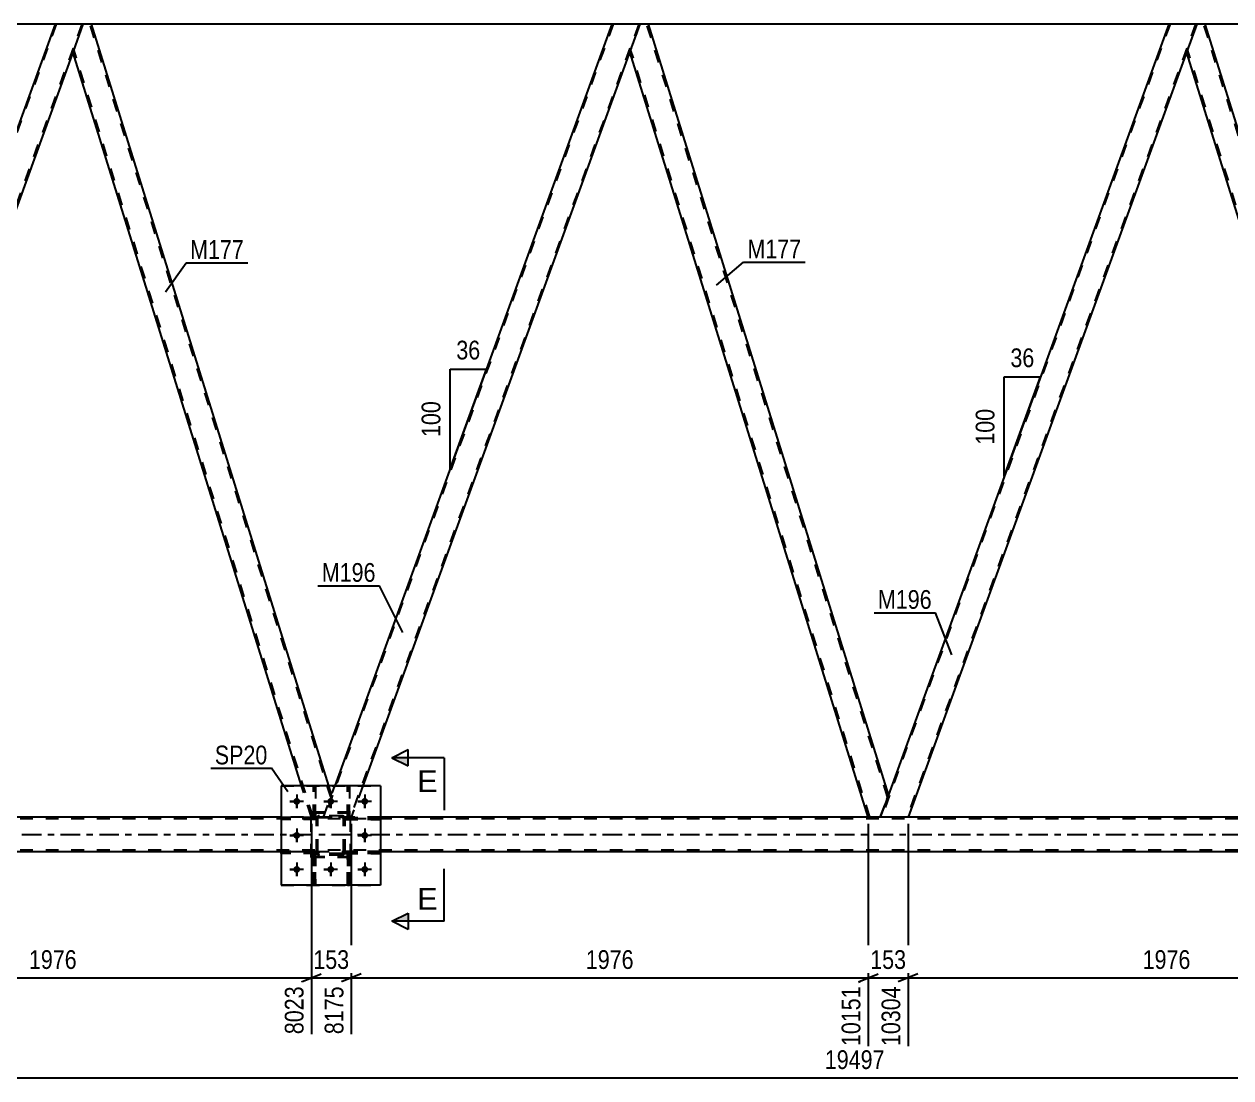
# Model space of a CAD drawing. Header units: millimetres. Extents: x 0 to 841, y 0 to 594.
# Drawn here: x 298.4 to 482.9, y 298.8 to 459.8 of the extents above; entities that cross this region are included whole.
import ezdxf

# ---------------------------------------------------------------- set-up
doc = ezdxf.new("R2010")
doc.units = ezdxf.units.MM
doc.linetypes.add('DXK_LINE_DOT2', pattern=[3.9198, 1.9599, -1.9599])
doc.linetypes.add('DXK_LINE_DOT3', pattern=[5.9187, 2.979, -0.9799, 0.9799, -0.9799])
doc.styles.add('Arial', font='ARIAL.TTF', dxfattribs={"height": 0.2})
doc.styles.add('Arial Narrow', font='ARIALN.TTF', dxfattribs={"height": 0.2})

# ---------------------------------------------------------------- blocks, each defined once
blk = doc.blocks.new('Part-318885291-3982 - 3904')
at = {"color": 7, "linetype": 'DXK_LINE_DOT2'}
for p, q in [((473.55, 459.85), (429.43, 338.63)), ((477.46, 459.85), (433.34, 338.63)), ((477.63, 459.85), (476.1, 455.65)), ((429.26, 338.63), (430.5, 342.05)), ((433.51, 338.63), (429.26, 338.63))]:
    blk.add_line(p, q, dxfattribs=at)
at = {"color": 2, "linetype": 'Continuous'}
for p, q in [((473.38, 459.85), (430.5, 342.05)), ((477.63, 459.85), (473.38, 459.85)), ((476.1, 455.65), (433.51, 338.63))]:
    blk.add_line(p, q, dxfattribs=at)
blk = doc.blocks.new('Part-318885291-3908 - 3904')
at = {"color": 7, "linetype": 'DXK_LINE_DOT2'}
for p, q in [((343.04, 338.61), (337.64, 338.61)), ((337.64, 338.61), (337.64, 338.29)), ((343.04, 338.29), (337.64, 338.29)), ((342.44, 338.29), (342.44, 338.61)), ((343.04, 338.29), (343.04, 338.61))]:
    blk.add_line(p, q, dxfattribs=at)
blk = doc.blocks.new('Part-318885291-3909 - 3904')
at = {"color": 7, "linetype": 'DXK_LINE_DOT2'}
for p, q in [((343.04, 333.41), (337.64, 333.41)), ((337.64, 333.41), (337.64, 333.09)), ((343.04, 333.09), (337.64, 333.09)), ((342.44, 333.09), (342.44, 333.41)), ((343.04, 333.09), (343.04, 333.41))]:
    blk.add_line(p, q, dxfattribs=at)
blk = doc.blocks.new('Part-318885291-3919 - 3904')
at = {"color": 7, "linetype": 'DXK_LINE_DOT2'}
for p, q in [((343.04, 338.37), (343.07, 338.56)), ((343.07, 338.56), (343.04, 338.37)), ((343.04, 333.33), (343.04, 338.37)), ((343.28, 338.37), (343.3, 338.46)), ((343.28, 333.33), (343.28, 338.37)), ((343.3, 338.46), (343.35, 338.54)), ((343.33, 338.82), (343.52, 338.85)), ((343.52, 338.85), (343.33, 338.82)), ((343.35, 338.54), (343.43, 338.59)), ((343.43, 338.59), (343.52, 338.61)), ((346.96, 338.85), (343.52, 338.85)), ((343.52, 338.61), (346.96, 338.61)), ((346.96, 338.85), (347.14, 338.82)), ((347.14, 338.82), (346.96, 338.85)), ((346.96, 338.61), (347.05, 338.59)), ((347.05, 338.59), (347.13, 338.54)), ((347.13, 338.54), (347.18, 338.46)), ((347.18, 338.46), (347.2, 338.37)), ((347.2, 333.33), (347.2, 338.37)), ((347.4, 338.56), (347.44, 338.37)), ((347.44, 338.37), (347.4, 338.56)), ((347.44, 333.33), (347.44, 338.37)), ((343.07, 333.15), (343.04, 333.33)), ((343.04, 333.33), (343.07, 333.15)), ((343.3, 333.24), (343.28, 333.33)), ((343.35, 333.16), (343.3, 333.24)), ((343.52, 332.85), (343.33, 332.89)), ((343.33, 332.89), (343.52, 332.85)), ((343.43, 333.11), (343.35, 333.16)), ((343.52, 333.09), (343.43, 333.11)), ((346.96, 333.09), (343.52, 333.09)), ((346.96, 332.85), (343.52, 332.85)), ((347.05, 333.11), (346.96, 333.09)), ((347.14, 332.89), (346.96, 332.85)), ((346.96, 332.85), (347.14, 332.89)), ((347.13, 333.16), (347.05, 333.11)), ((347.18, 333.24), (347.13, 333.16)), ((347.2, 333.33), (347.18, 333.24)), ((347.44, 333.33), (347.4, 333.15)), ((347.4, 333.15), (347.44, 333.33))]:
    blk.add_line(p, q, dxfattribs=at)
at = {"color": 7, "linetype": 'DXK_LINE_DOT3'}
blk.add_line((345.24, 335.85), (345.24, 335.85), dxfattribs=at)
at = {"color": 7, "linetype": 'DXK_LINE_DOT2'}
for centre, start, end in [((343.52, 338.37), 112.5, 157.5), ((343.52, 338.37), 112.5, 157.5), ((346.96, 338.37), 22.5, 67.5), ((346.96, 338.37), 22.5, 67.5), ((343.52, 333.33), 202.5, 247.5), ((343.52, 333.33), 202.5, 247.5), ((346.96, 333.33), 292.5, 337.5), ((346.96, 333.33), 292.5, 337.5)]:
    blk.add_arc(centre, 0.48, start, end, dxfattribs=at)
blk = doc.blocks.new('Part-318885291-3930 - 3904')
at = {"color": 2, "linetype": 'Continuous'}
for p, q in [((303.11, 459.85), (223.55, 459.85)), ((388.24, 459.85), (308.68, 459.85)), ((473.38, 459.85), (393.82, 459.85)), ((558.51, 459.85), (478.95, 459.85))]:
    blk.add_line(p, q, dxfattribs=at)
at = {"color": 7, "linetype": 'DXK_LINE_DOT2'}
for p, q in [((308.68, 459.85), (303.11, 459.85)), ((393.82, 459.85), (388.24, 459.85)), ((478.95, 459.85), (473.38, 459.85))]:
    blk.add_line(p, q, dxfattribs=at)
blk = doc.blocks.new('Part-318885291-3995 - 3904')
at = {"color": 2, "linetype": 'Continuous'}
for p, q in [((352.84, 343.45), (337.64, 343.45)), ((337.64, 343.45), (337.64, 328.25)), ((352.84, 343.45), (352.84, 328.25)), ((352.84, 328.25), (337.64, 328.25))]:
    blk.add_line(p, q, dxfattribs=at)
blk = doc.blocks.new('Part-318885291-4302 - 3904')
at = {"color": 7, "linetype": 'DXK_LINE_DOT2'}
for p, q in [((352.84, 338.61), (347.44, 338.61)), ((347.44, 338.61), (347.44, 338.29)), ((347.44, 338.29), (352.84, 338.29)), ((348.04, 338.29), (348.04, 338.61)), ((352.84, 338.29), (352.84, 338.61))]:
    blk.add_line(p, q, dxfattribs=at)
blk = doc.blocks.new('Part-318885291-3935 - 3904')
at = {"color": 2, "linetype": 'Continuous'}
for p, q in [((307.36, 459.85), (305.84, 455.65)), ((308.68, 459.85), (307.36, 459.85)), ((344.96, 343.45), (308.68, 459.85)), ((340.77, 343.45), (305.82, 455.6)), ((305.84, 455.65), (305.84, 455.65))]:
    blk.add_line(p, q, dxfattribs=at)
at = {"color": 7, "linetype": 'DXK_LINE_DOT2'}
for p, q in [((345.25, 341.73), (308.43, 459.85)), ((342.53, 338.63), (305.95, 455.97)), ((305.84, 455.65), (305.82, 455.6)), ((342.28, 338.63), (340.77, 343.45)), ((345.38, 342.1), (344.96, 343.45)), ((344.12, 338.63), (345.38, 342.1)), ((342.28, 338.63), (344.12, 338.63))]:
    blk.add_line(p, q, dxfattribs=at)
blk = doc.blocks.new('Part-318885291-3940 - 3904')
at = {"color": 7, "linetype": 'DXK_LINE_DOT2'}
for p, q in [((303.28, 459.85), (259.16, 338.63)), ((307.19, 459.85), (263.07, 338.63)), ((307.36, 459.85), (305.84, 455.65)), ((258.99, 338.63), (260.23, 342.05)), ((263.24, 338.63), (258.99, 338.63))]:
    blk.add_line(p, q, dxfattribs=at)
at = {"color": 2, "linetype": 'Continuous'}
for p, q in [((303.11, 459.85), (260.23, 342.05)), ((307.36, 459.85), (303.11, 459.85)), ((305.84, 455.65), (263.24, 338.63))]:
    blk.add_line(p, q, dxfattribs=at)
blk = doc.blocks.new('Part-318885291-3943 - 3904')
at = {"color": 2, "linetype": 'Continuous'}
for p, q in [((342.59, 343.45), (342.59, 343.45)), ((342.91, 343.45), (342.59, 343.45)), ((342.91, 343.45), (342.91, 343.45))]:
    blk.add_line(p, q, dxfattribs=at)
at = {"color": 7, "linetype": 'DXK_LINE_DOT2'}
for p, q in [((342.59, 338.61), (342.59, 343.45)), ((342.91, 338.61), (342.91, 343.45)), ((342.59, 339.21), (342.91, 339.21)), ((342.91, 338.61), (342.59, 338.61))]:
    blk.add_line(p, q, dxfattribs=at)
blk = doc.blocks.new('Part-318885291-3944 - 3904')
at = {"color": 7, "linetype": 'DXK_LINE_DOT2'}
for p, q in [((337.64, 343.45), (352.84, 343.45)), ((337.64, 343.45), (337.64, 328.25)), ((352.84, 343.45), (352.84, 328.25)), ((337.64, 328.25), (352.84, 328.25))]:
    blk.add_line(p, q, dxfattribs=at)
blk = doc.blocks.new('Part-318885291-3945 - 3904')
at = {"color": 7, "linetype": 'DXK_LINE_DOT2'}
for p, q in [((343.04, 338.37), (343.07, 338.56)), ((343.07, 338.56), (343.04, 338.37)), ((343.04, 333.33), (343.04, 338.37)), ((343.28, 338.37), (343.3, 338.46)), ((343.28, 333.33), (343.28, 338.37)), ((343.3, 338.46), (343.35, 338.54)), ((343.33, 338.82), (343.52, 338.85)), ((343.52, 338.85), (343.33, 338.82)), ((343.35, 338.54), (343.43, 338.59)), ((343.43, 338.59), (343.52, 338.61)), ((346.96, 338.85), (343.52, 338.85)), ((343.52, 338.61), (346.96, 338.61)), ((346.96, 338.85), (347.14, 338.82)), ((347.14, 338.82), (346.96, 338.85)), ((346.96, 338.61), (347.05, 338.59)), ((347.05, 338.59), (347.13, 338.54)), ((347.13, 338.54), (347.18, 338.46)), ((347.18, 338.46), (347.2, 338.37)), ((347.2, 333.33), (347.2, 338.37)), ((347.4, 338.56), (347.44, 338.37)), ((347.44, 338.37), (347.4, 338.56)), ((347.44, 333.33), (347.44, 338.37)), ((343.07, 333.15), (343.04, 333.33)), ((343.04, 333.33), (343.07, 333.15)), ((343.3, 333.24), (343.28, 333.33)), ((343.35, 333.16), (343.3, 333.24)), ((343.52, 332.85), (343.33, 332.89)), ((343.33, 332.89), (343.52, 332.85)), ((343.43, 333.11), (343.35, 333.16)), ((343.52, 333.09), (343.43, 333.11)), ((346.96, 333.09), (343.52, 333.09)), ((346.96, 332.85), (343.52, 332.85)), ((347.05, 333.11), (346.96, 333.09)), ((347.14, 332.89), (346.96, 332.85)), ((346.96, 332.85), (347.14, 332.89)), ((347.13, 333.16), (347.05, 333.11)), ((347.18, 333.24), (347.13, 333.16)), ((347.2, 333.33), (347.18, 333.24)), ((347.44, 333.33), (347.4, 333.15)), ((347.4, 333.15), (347.44, 333.33))]:
    blk.add_line(p, q, dxfattribs=at)
at = {"color": 7, "linetype": 'DXK_LINE_DOT3'}
blk.add_line((345.24, 335.85), (345.24, 335.85), dxfattribs=at)
at = {"color": 7, "linetype": 'DXK_LINE_DOT2'}
for centre, start, end in [((343.52, 338.37), 112.5, 157.5), ((343.52, 338.37), 112.5, 157.5), ((346.96, 338.37), 22.5, 67.5), ((346.96, 338.37), 22.5, 67.5), ((343.52, 333.33), 202.5, 247.5), ((343.52, 333.33), 202.5, 247.5), ((346.96, 333.33), 292.5, 337.5), ((346.96, 333.33), 292.5, 337.5)]:
    blk.add_arc(centre, 0.48, start, end, dxfattribs=at)
blk = doc.blocks.new('Part-318885291-3946 - 3904')
at = {"color": 7, "linetype": 'DXK_LINE_DOT2'}
for p, q in [((348.24, 339.25), (342.24, 339.25)), ((342.24, 332.45), (342.24, 339.25)), ((348.24, 332.45), (348.24, 339.25)), ((348.24, 332.45), (342.24, 332.45))]:
    blk.add_line(p, q, dxfattribs=at)
blk = doc.blocks.new('Part-318885291-3974 - 3904')
at = {"color": 7, "linetype": 'DXK_LINE_DOT2'}
for p, q in [((742.64, 338.39), (67.2, 338.39)), ((352.84, 338.63), (337.64, 338.63)), ((742.64, 333.59), (67.2, 333.59)), ((352.84, 333.35), (337.64, 333.35))]:
    blk.add_line(p, q, dxfattribs=at)
at = {"color": 2, "linetype": 'Continuous'}
for p, q in [((337.64, 338.63), (182.57, 338.63)), ((593.04, 338.63), (352.84, 338.63)), ((337.64, 333.35), (182.57, 333.35)), ((593.04, 333.35), (352.84, 333.35))]:
    blk.add_line(p, q, dxfattribs=at)
at = {"color": 7, "linetype": 'DXK_LINE_DOT3'}
blk.add_line((67.2, 335.99), (742.64, 335.99), dxfattribs=at)
blk = doc.blocks.new('Part-318885291-3987 - 3904')
at = {"color": 2, "linetype": 'Continuous'}
for p, q in [((477.63, 459.85), (476.11, 455.65)), ((478.95, 459.85), (477.63, 459.85)), ((515.65, 342.1), (478.95, 459.85)), ((512.54, 338.63), (476.09, 455.6)), ((476.11, 455.65), (476.1, 455.65)), ((515.38, 341.35), (514.39, 338.63)), ((515.63, 342.04), (515.38, 341.35)), ((515.63, 342.05), (515.63, 342.04))]:
    blk.add_line(p, q, dxfattribs=at)
at = {"color": 7, "linetype": 'DXK_LINE_DOT2'}
for p, q in [((515.52, 341.73), (478.7, 459.85)), ((512.8, 338.63), (476.22, 455.97)), ((476.11, 455.65), (476.09, 455.6)), ((515.38, 341.35), (515.57, 341.88)), ((515.65, 342.1), (515.63, 342.05)), ((514.39, 338.63), (512.54, 338.63))]:
    blk.add_line(p, q, dxfattribs=at)
blk = doc.blocks.new('Part-318885291-4018 - 3904')
at = {"color": 2, "linetype": 'Continuous'}
for p, q in [((392.5, 459.85), (390.97, 455.65)), ((393.82, 459.85), (392.5, 459.85)), ((430.52, 342.1), (393.82, 459.85)), ((427.41, 338.63), (390.95, 455.6)), ((390.97, 455.65), (390.97, 455.65)), ((430.25, 341.35), (429.26, 338.63)), ((430.5, 342.04), (430.25, 341.35)), ((430.5, 342.05), (430.5, 342.04))]:
    blk.add_line(p, q, dxfattribs=at)
at = {"color": 7, "linetype": 'DXK_LINE_DOT2'}
for p, q in [((430.38, 341.73), (393.56, 459.85)), ((427.66, 338.63), (391.09, 455.97)), ((390.97, 455.65), (390.95, 455.6)), ((430.25, 341.35), (430.44, 341.88)), ((430.52, 342.1), (430.5, 342.05)), ((429.26, 338.63), (427.41, 338.63))]:
    blk.add_line(p, q, dxfattribs=at)
blk = doc.blocks.new('Part-318885291-4023 - 3904')
at = {"color": 7, "linetype": 'DXK_LINE_DOT2'}
for p, q in [((388.41, 459.85), (344.29, 338.63)), ((392.33, 459.85), (348.21, 338.63)), ((392.5, 459.85), (390.97, 455.65)), ((344.12, 338.63), (345.88, 343.45)), ((350.13, 343.45), (348.38, 338.63)), ((348.38, 338.63), (344.12, 338.63))]:
    blk.add_line(p, q, dxfattribs=at)
at = {"color": 2, "linetype": 'Continuous'}
for p, q in [((388.24, 459.85), (345.88, 343.45)), ((392.5, 459.85), (388.24, 459.85)), ((390.97, 455.65), (350.13, 343.45))]:
    blk.add_line(p, q, dxfattribs=at)
blk = doc.blocks.new('Part-318885291-4026 - 3904')
at = {"color": 2, "linetype": 'Continuous'}
for p, q in [((347.79, 343.45), (347.79, 343.45)), ((348.11, 343.45), (347.79, 343.45)), ((348.11, 343.45), (348.11, 343.45))]:
    blk.add_line(p, q, dxfattribs=at)
at = {"color": 7, "linetype": 'DXK_LINE_DOT2'}
for p, q in [((347.79, 338.61), (347.79, 343.45)), ((348.11, 338.61), (348.11, 343.45)), ((347.79, 339.21), (348.11, 339.21)), ((348.11, 338.61), (347.79, 338.61))]:
    blk.add_line(p, q, dxfattribs=at)
blk = doc.blocks.new('Part-318885291-4054 - 3904')
at = {"color": 7, "linetype": 'DXK_LINE_DOT2'}
for p, q in [((342.91, 333.09), (342.59, 333.09)), ((342.59, 333.09), (342.59, 328.25)), ((342.59, 332.49), (342.91, 332.49)), ((342.91, 328.25), (342.91, 333.09)), ((342.59, 328.25), (342.91, 328.25))]:
    blk.add_line(p, q, dxfattribs=at)
blk = doc.blocks.new('Part-318885291-4163 - 3904')
at = {"color": 7, "linetype": 'DXK_LINE_DOT2'}
for p, q in [((348.24, 339.39), (342.24, 339.39)), ((342.24, 332.59), (342.24, 339.39)), ((348.24, 332.59), (348.24, 339.39)), ((348.24, 332.59), (342.24, 332.59))]:
    blk.add_line(p, q, dxfattribs=at)
blk = doc.blocks.new('Part-318885291-4062 - 3904')
at = {"color": 7, "linetype": 'DXK_LINE_DOT2'}
for p, q in [((347.44, 333.09), (347.44, 333.41)), ((347.44, 333.41), (352.84, 333.41)), ((352.84, 333.09), (347.44, 333.09)), ((348.04, 333.09), (348.04, 333.41)), ((352.84, 333.41), (352.84, 333.09))]:
    blk.add_line(p, q, dxfattribs=at)
blk = doc.blocks.new('Part-318885291-4065 - 3904')
at = {"color": 7, "linetype": 'DXK_LINE_DOT2'}
for p, q in [((343.04, 338.61), (337.64, 338.61)), ((337.64, 338.29), (337.64, 338.61)), ((343.04, 338.29), (337.64, 338.29)), ((342.44, 338.29), (342.44, 338.61)), ((343.04, 338.61), (343.04, 338.29))]:
    blk.add_line(p, q, dxfattribs=at)
blk = doc.blocks.new('Bolt-318885291-4066 - 3904')
at = {"color": 1, "linetype": 'Continuous'}
for p, q in [((340.04, 342.09), (340.04, 341.4)), ((345.24, 342.09), (345.24, 341.4)), ((350.44, 342.09), (350.44, 341.4)), ((339, 341.05), (339.69, 341.05)), ((340.04, 340.01), (340.04, 340.71)), ((341.08, 341.05), (340.39, 341.05)), ((344.2, 341.05), (344.89, 341.05)), ((345.24, 340.01), (345.24, 340.71)), ((346.28, 341.05), (345.59, 341.05)), ((349.4, 341.05), (350.09, 341.05)), ((350.44, 340.01), (350.44, 340.71)), ((351.48, 341.05), (350.79, 341.05)), ((339, 335.85), (339.69, 335.85)), ((340.04, 336.89), (340.04, 336.2)), ((341.08, 335.85), (340.39, 335.85)), ((349.4, 335.85), (350.09, 335.85)), ((350.44, 336.89), (350.44, 336.2)), ((351.48, 335.85), (350.79, 335.85)), ((340.04, 334.81), (340.04, 335.51)), ((350.44, 334.81), (350.44, 335.51)), ((339, 330.65), (339.69, 330.65)), ((340.04, 331.69), (340.04, 331)), ((340.04, 329.61), (340.04, 330.31)), ((341.08, 330.65), (340.39, 330.65)), ((344.2, 330.65), (344.89, 330.65)), ((345.24, 331.69), (345.24, 331)), ((345.24, 329.61), (345.24, 330.31)), ((346.28, 330.65), (345.59, 330.65)), ((349.4, 330.65), (350.09, 330.65)), ((350.44, 331.69), (350.44, 331)), ((350.44, 329.61), (350.44, 330.31)), ((351.48, 330.65), (350.79, 330.65))]:
    blk.add_line(p, q, dxfattribs=at)
blk = doc.blocks.new('Part-318885291-4069 - 3904')
at = {"color": 7, "linetype": 'DXK_LINE_DOT2'}
for p, q in [((352.84, 333.41), (347.44, 333.41)), ((347.44, 333.41), (347.44, 333.09)), ((347.44, 333.09), (352.84, 333.09)), ((348.04, 333.09), (348.04, 333.41)), ((352.84, 333.09), (352.84, 333.41))]:
    blk.add_line(p, q, dxfattribs=at)
blk = doc.blocks.new('Bolt-318885291-4077 - 3904')
at = {"linetype": 'Continuous'}
for points in [[(340.56, 341.05, -1), (339.52, 341.05, -1)], [(345.76, 341.05, -1), (344.72, 341.05, -1)], [(350.96, 341.05, -1), (349.92, 341.05, -1)], [(340.56, 335.85, -1), (339.52, 335.85, -1)], [(350.96, 335.85, -1), (349.92, 335.85, -1)], [(340.56, 330.65, -1), (339.52, 330.65, -1)], [(345.76, 330.65, -1), (344.72, 330.65, -1)], [(350.96, 330.65, -1), (349.92, 330.65, -1)]]:
    blk.add_hatch(color=1, dxfattribs=at).paths.add_polyline_path(points)
at = {"color": 1, "linetype": 'Continuous'}
for p, q in [((340.04, 342.09), (340.04, 340.01)), ((345.24, 342.09), (345.24, 340.01)), ((350.44, 342.09), (350.44, 340.01)), ((341.08, 341.05), (339, 341.05)), ((346.28, 341.05), (344.2, 341.05)), ((351.48, 341.05), (349.4, 341.05)), ((341.08, 335.85), (339, 335.85)), ((340.04, 336.89), (340.04, 334.81)), ((351.48, 335.85), (349.4, 335.85)), ((350.44, 336.89), (350.44, 334.81)), ((341.08, 330.65), (339, 330.65)), ((340.04, 331.69), (340.04, 329.61)), ((346.28, 330.65), (344.2, 330.65)), ((345.24, 331.69), (345.24, 329.61)), ((351.48, 330.65), (349.4, 330.65)), ((350.44, 331.69), (350.44, 329.61))]:
    blk.add_line(p, q, dxfattribs=at)
blk = doc.blocks.new('Part-318885291-4084 - 3904')
at = {"color": 7, "linetype": 'DXK_LINE_DOT2'}
for p, q in [((347.79, 338.61), (347.79, 343.45)), ((347.79, 343.45), (348.11, 343.45)), ((348.11, 343.45), (348.11, 338.61)), ((347.79, 339.21), (348.11, 339.21)), ((348.11, 338.61), (347.79, 338.61))]:
    blk.add_line(p, q, dxfattribs=at)
blk = doc.blocks.new('Part-318885291-4098 - 3904')
at = {"color": 7, "linetype": 'DXK_LINE_DOT2'}
for p, q in [((342.59, 338.61), (342.59, 343.45)), ((342.59, 343.45), (342.91, 343.45)), ((342.91, 343.45), (342.91, 338.61)), ((342.59, 339.21), (342.91, 339.21)), ((342.91, 338.61), (342.59, 338.61))]:
    blk.add_line(p, q, dxfattribs=at)
blk = doc.blocks.new('Part-318885291-4106 - 3904')
at = {"color": 7, "linetype": 'DXK_LINE_DOT2'}
for p, q in [((342.59, 328.25), (342.59, 333.09)), ((342.59, 333.09), (342.91, 333.09)), ((342.59, 332.49), (342.91, 332.49)), ((342.91, 333.09), (342.91, 328.25)), ((342.91, 328.25), (342.59, 328.25))]:
    blk.add_line(p, q, dxfattribs=at)
blk = doc.blocks.new('Part-318885291-4107 - 3904')
at = {"color": 7, "linetype": 'DXK_LINE_DOT2'}
for p, q in [((347.79, 328.25), (347.79, 333.09)), ((347.79, 333.09), (348.11, 333.09)), ((347.79, 332.49), (348.11, 332.49)), ((348.11, 333.09), (348.11, 328.25)), ((348.11, 328.25), (347.79, 328.25))]:
    blk.add_line(p, q, dxfattribs=at)
blk = doc.blocks.new('Part-318885291-4124 - 3904')
at = {"color": 7, "linetype": 'DXK_LINE_DOT2'}
for p, q in [((343.04, 333.41), (337.64, 333.41)), ((337.64, 333.09), (337.64, 333.41)), ((343.04, 333.09), (337.64, 333.09)), ((342.44, 333.09), (342.44, 333.41)), ((343.04, 333.41), (343.04, 333.09))]:
    blk.add_line(p, q, dxfattribs=at)
blk = doc.blocks.new('Part-318885291-4258 - 3904')
at = {"color": 7, "linetype": 'DXK_LINE_DOT2'}
for p, q in [((347.44, 338.29), (347.44, 338.61)), ((347.44, 338.61), (352.84, 338.61)), ((352.84, 338.29), (347.44, 338.29)), ((348.04, 338.29), (348.04, 338.61)), ((352.84, 338.61), (352.84, 338.29))]:
    blk.add_line(p, q, dxfattribs=at)
blk = doc.blocks.new('Part-318885291-4261 - 3904')
at = {"color": 7, "linetype": 'DXK_LINE_DOT2'}
for p, q in [((348.11, 333.09), (347.79, 333.09)), ((347.79, 333.09), (347.79, 328.25)), ((347.79, 332.49), (348.11, 332.49)), ((348.11, 328.25), (348.11, 333.09)), ((347.79, 328.25), (348.11, 328.25))]:
    blk.add_line(p, q, dxfattribs=at)
blk = doc.blocks.new('AngleDimension-318885291-4389 - 3904')
at = {"color": 7, "linetype": 'Continuous'}
for p, q in [((448.21, 405.92), (453.75, 405.92)), ((448.21, 390.7), (453.75, 405.92)), ((448.21, 390.7), (448.21, 405.92)), ((453.98, 406.55), (453.75, 405.92))]:
    blk.add_line(p, q, dxfattribs=at)
at = {"color": 0}
for points in [[(453.41, 406.82), (453.41, 411.02), (448.55, 411.02), (448.55, 406.82)], [(447.31, 401.65), (443.11, 401.65), (443.11, 394.97), (447.31, 394.97)]]:
    blk.add_wipeout(points, dxfattribs=at)
at = {"color": 3, "style": 'Arial Narrow'}
blk.add_text('36', height=2.863, dxfattribs=at).set_placement((449.15, 407.42))
blk.add_text('100', height=2.863, rotation=90.0002, dxfattribs=at).set_placement((446.71, 395.57))
blk = doc.blocks.new('StraightDimension-318885291-15439 - 3904')
at = {"color": 7, "linetype": 'Continuous'}
for p, q in [((348.38, 337.63), (348.38, 305.47)), ((427.41, 337.63), (427.41, 303.65)), ((349.88, 314.69), (346.88, 313.49)), ((348.38, 314.09), (427.41, 314.09)), ((425.91, 313.49), (428.91, 314.69))]:
    blk.add_line(p, q, dxfattribs=at)
at = {"color": 0}
blk.add_wipeout([(392.15, 314.84), (392.15, 319.04), (383.64, 319.04), (383.64, 314.84)], dxfattribs=at)
at = {"color": 0, "linetype": 'Continuous'}
blk.add_wipeout([(426.81, 313.39), (422.61, 313.39), (422.61, 303.05), (426.81, 303.05)], dxfattribs=at)
at = {"color": 3, "style": 'Arial Narrow'}
blk.add_text('1976', height=2.863, dxfattribs=at).set_placement((384.24, 315.44))
at = {"color": 3, "linetype": 'Continuous', "style": 'Arial Narrow'}
blk.add_text('10151', height=2.863, rotation=90.0002, dxfattribs=at).set_placement((426.21, 303.65))
blk = doc.blocks.new('AngleDimension-318885291-4400 - 3904')
at = {"color": 7, "linetype": 'Continuous'}
for p, q in [((363.5, 407.1), (369.04, 407.1)), ((363.5, 391.87), (369.04, 407.1)), ((363.5, 391.87), (363.5, 407.1)), ((366.23, 399.36), (369.04, 407.1))]:
    blk.add_line(p, q, dxfattribs=at)
at = {"color": 0}
for points in [[(368.7, 408), (368.7, 412.2), (363.84, 412.2), (363.84, 408)], [(362.6, 402.83), (358.4, 402.83), (358.4, 396.14), (362.6, 396.14)]]:
    blk.add_wipeout(points, dxfattribs=at)
at = {"color": 3, "style": 'Arial Narrow'}
blk.add_text('36', height=2.863, dxfattribs=at).set_placement((364.44, 408.6))
blk.add_text('100', height=2.863, rotation=90.0002, dxfattribs=at).set_placement((362, 396.74))
blk = doc.blocks.new('StraightDimension-318885291-15021 - 3904')
at = {"color": 7, "linetype": 'Continuous'}
blk.add_line((56.34, 298.79), (794.37, 298.79), dxfattribs=at)
at = {"color": 0}
blk.add_wipeout([(430.53, 299.54), (430.53, 303.74), (420.18, 303.74), (420.18, 299.54)], dxfattribs=at)
at = {"color": 3, "style": 'Arial Narrow'}
blk.add_text('19497', height=2.863, dxfattribs=at).set_placement((420.78, 300.14))
blk = doc.blocks.new('StraightDimension-318885291-15437 - 3904')
at = {"color": 7, "linetype": 'Continuous'}
for p, q in [((433.51, 337.63), (433.51, 303.65)), ((512.54, 337.63), (512.54, 303.65)), ((435.01, 314.69), (432.01, 313.49)), ((433.51, 314.09), (512.54, 314.09)), ((511.04, 313.49), (514.04, 314.69))]:
    blk.add_line(p, q, dxfattribs=at)
at = {"color": 0}
blk.add_wipeout([(477.28, 314.84), (477.28, 319.04), (468.77, 319.04), (468.77, 314.84)], dxfattribs=at)
at = {"color": 0, "linetype": 'Continuous'}
blk.add_wipeout([(511.94, 313.39), (507.74, 313.39), (507.74, 303.05), (511.94, 303.05)], dxfattribs=at)
at = {"color": 3, "style": 'Arial Narrow'}
blk.add_text('1976', height=2.863, dxfattribs=at).set_placement((469.37, 315.44))
at = {"color": 3, "linetype": 'Continuous', "style": 'Arial Narrow'}
blk.add_text('12280', height=2.863, rotation=90.0002, dxfattribs=at).set_placement((511.34, 303.65))
blk = doc.blocks.new('StraightDimension-318885291-15438 - 3904')
at = {"color": 7, "linetype": 'Continuous'}
for p, q in [((427.41, 337.63), (427.41, 303.65)), ((433.51, 337.63), (433.51, 303.65)), ((425.91, 313.49), (428.91, 314.69)), ((427.41, 314.09), (433.51, 314.09)), ((435.01, 314.69), (432.01, 313.49))]:
    blk.add_line(p, q, dxfattribs=at)
at = {"color": 0}
blk.add_wipeout([(433.8, 314.84), (433.8, 319.04), (427.12, 319.04), (427.12, 314.84)], dxfattribs=at)
at = {"color": 0, "linetype": 'Continuous'}
blk.add_wipeout([(432.91, 313.39), (428.71, 313.39), (428.71, 303.05), (432.91, 303.05)], dxfattribs=at)
at = {"color": 3, "style": 'Arial Narrow'}
blk.add_text('153', height=2.863, dxfattribs=at).set_placement((427.72, 315.44))
at = {"color": 3, "linetype": 'Continuous', "style": 'Arial Narrow'}
blk.add_text('10304', height=2.863, rotation=90.0002, dxfattribs=at).set_placement((432.31, 303.65))
blk = doc.blocks.new('StraightDimension-318885291-15440 - 3904')
at = {"color": 7, "linetype": 'Continuous'}
for p, q in [((342.28, 337.63), (342.28, 305.47)), ((348.38, 337.63), (348.38, 305.47)), ((340.78, 313.49), (343.78, 314.69)), ((342.28, 314.09), (348.38, 314.09)), ((349.88, 314.69), (346.88, 313.49))]:
    blk.add_line(p, q, dxfattribs=at)
at = {"color": 0}
blk.add_wipeout([(348.67, 314.84), (348.67, 319.04), (341.98, 319.04), (341.98, 314.84)], dxfattribs=at)
at = {"color": 0, "linetype": 'Continuous'}
blk.add_wipeout([(347.78, 313.39), (343.58, 313.39), (343.58, 304.87), (347.78, 304.87)], dxfattribs=at)
at = {"color": 3, "style": 'Arial Narrow'}
blk.add_text('153', height=2.863, dxfattribs=at).set_placement((342.58, 315.44))
at = {"color": 3, "linetype": 'Continuous', "style": 'Arial Narrow'}
blk.add_text('8175', height=2.863, rotation=90.0002, dxfattribs=at).set_placement((347.18, 305.47))
blk = doc.blocks.new('StraightDimension-318885291-15441 - 3904')
at = {"color": 7, "linetype": 'Continuous'}
for p, q in [((263.24, 337.63), (263.24, 305.47)), ((342.28, 337.63), (342.28, 305.47)), ((264.74, 314.69), (261.74, 313.49)), ((263.24, 314.09), (342.28, 314.09)), ((340.78, 313.49), (343.78, 314.69))]:
    blk.add_line(p, q, dxfattribs=at)
at = {"color": 0}
blk.add_wipeout([(307.02, 314.84), (307.02, 319.04), (298.5, 319.04), (298.5, 314.84)], dxfattribs=at)
at = {"color": 0, "linetype": 'Continuous'}
blk.add_wipeout([(341.68, 313.39), (337.48, 313.39), (337.48, 304.87), (341.68, 304.87)], dxfattribs=at)
at = {"color": 3, "style": 'Arial Narrow'}
blk.add_text('1976', height=2.863, dxfattribs=at).set_placement((299.1, 315.44))
at = {"color": 3, "linetype": 'Continuous', "style": 'Arial Narrow'}
blk.add_text('8023', height=2.863, rotation=90.0002, dxfattribs=at).set_placement((341.08, 305.47))
blk = doc.blocks.new('Mark-318885291-3978 - 3904')
at = {"color": 0}
blk.add_wipeout([(437.12, 370.48), (437.12, 373.48), (428.9, 373.48), (428.9, 370.48)], dxfattribs=at)
blk.add_wipeout([(437.12, 370.48), (437.12, 373.48), (428.9, 373.48), (428.9, 370.48)], dxfattribs=at)
at = {"color": 30, "linetype": 'Continuous'}
for p in [(428.3, 369.88), (440.18, 363.44)]:
    blk.add_line(p, (437.72, 369.88), dxfattribs=at)
at = {"color": 3, "style": 'Arial Narrow'}
blk.add_text('M196', height=2.863, dxfattribs=at).set_placement((428.9, 370.48))
blk = doc.blocks.new('Mark-318885291-3931 - 3904')
at = {"color": 0}
blk.add_wipeout([(331.96, 423.97), (331.96, 426.97), (323.74, 426.97), (323.74, 423.97)], dxfattribs=at)
blk.add_wipeout([(331.96, 423.97), (331.96, 426.97), (323.74, 426.97), (323.74, 423.97)], dxfattribs=at)
at = {"color": 30, "linetype": 'Continuous'}
for p, q in [((319.96, 418.92), (323.14, 423.37)), ((323.14, 423.37), (332.56, 423.37))]:
    blk.add_line(p, q, dxfattribs=at)
at = {"color": 3, "style": 'Arial Narrow'}
blk.add_text('M177', height=2.863, dxfattribs=at).set_placement((323.74, 423.97))
blk = doc.blocks.new('Mark-318885291-3991 - 3904')
at = {"color": 0}
blk.add_wipeout([(335.56, 346.71), (335.56, 349.71), (327.52, 349.71), (327.52, 346.71)], dxfattribs=at)
blk.add_wipeout([(335.56, 346.71), (335.56, 349.71), (327.52, 349.71), (327.52, 346.71)], dxfattribs=at)
at = {"color": 30, "linetype": 'Continuous'}
for p in [(326.92, 346.11), (338.69, 342.53)]:
    blk.add_line(p, (336.16, 346.11), dxfattribs=at)
at = {"color": 3, "style": 'Arial Narrow'}
blk.add_text('SP20', height=2.863, dxfattribs=at).set_placement((327.52, 346.71))
blk = doc.blocks.new('Mark-318885291-4014 - 3904')
at = {"color": 0}
blk.add_wipeout([(417.18, 424.06), (417.18, 427.06), (408.95, 427.06), (408.95, 424.06)], dxfattribs=at)
blk.add_wipeout([(417.18, 424.06), (417.18, 427.06), (408.95, 427.06), (408.95, 424.06)], dxfattribs=at)
at = {"color": 30, "linetype": 'Continuous'}
for p, q in [((404.23, 419.96), (408.35, 423.46)), ((408.35, 423.46), (417.78, 423.46))]:
    blk.add_line(p, q, dxfattribs=at)
at = {"color": 3, "style": 'Arial Narrow'}
blk.add_text('M177', height=2.863, dxfattribs=at).set_placement((408.95, 424.06))
blk = doc.blocks.new('Mark-318885291-4019 - 3904')
at = {"color": 0}
blk.add_wipeout([(352.1, 374.61), (352.1, 377.61), (343.88, 377.61), (343.88, 374.61)], dxfattribs=at)
blk.add_wipeout([(352.1, 374.61), (352.1, 377.61), (343.88, 377.61), (343.88, 374.61)], dxfattribs=at)
at = {"color": 30, "linetype": 'Continuous'}
for p in [(343.28, 374.01), (356.28, 366.85)]:
    blk.add_line(p, (352.7, 374.01), dxfattribs=at)
at = {"color": 3, "style": 'Arial Narrow'}
blk.add_text('M196', height=2.863, dxfattribs=at).set_placement((343.88, 374.61))
blk = doc.blocks.new('SectionMark-318885291-5636 - 3904')
at = {"linetype": 'Continuous'}
for points in [[(357.09, 347.73), (357.09, 346.48), (354.59, 347.73)], [(357.09, 323.98), (357.09, 322.73), (354.59, 322.73)]]:
    blk.add_hatch(color=6, dxfattribs=at).paths.add_polyline_path(points)
at = {"color": 6, "linetype": 'Continuous'}
for p, q in [((354.59, 347.73), (357.09, 348.98)), ((357.09, 346.48), (357.09, 348.98)), ((362.59, 347.73), (354.59, 347.73)), ((354.59, 347.73), (357.09, 346.48)), ((362.59, 347.73), (362.59, 339.73)), ((362.59, 322.73), (362.59, 330.73)), ((354.59, 322.73), (357.09, 323.98)), ((357.09, 323.98), (357.09, 321.48)), ((362.59, 322.73), (354.59, 322.73)), ((357.09, 321.48), (354.59, 322.73))]:
    blk.add_line(p, q, dxfattribs=at)
at = {"color": 0, "linetype": 'Continuous'}
for points in [[(361.59, 342.48), (361.59, 345.98), (358.48, 345.98), (358.48, 342.48)], [(361.59, 324.48), (361.59, 327.98), (358.48, 327.98), (358.48, 324.48)]]:
    blk.add_wipeout(points, dxfattribs=at)
at = {"color": 3, "linetype": 'Continuous', "style": 'Arial'}
for p in [(358.48, 342.48), (358.48, 324.48)]:
    blk.add_text('E', height=3.34, dxfattribs=at).set_placement(p)

msp = doc.modelspace()

# ---------------------------------------------------------------- block references
for name in ['Part-318885291-3930 - 3904', 'Part-318885291-3940 - 3904', 'Part-318885291-3935 - 3904', 'Part-318885291-4023 - 3904', 'Part-318885291-4018 - 3904', 'Part-318885291-3982 - 3904', 'Part-318885291-3987 - 3904', 'Part-318885291-3995 - 3904', 'Part-318885291-3944 - 3904', 'Part-318885291-3943 - 3904', 'Part-318885291-4098 - 3904', 'Part-318885291-4026 - 3904', 'Part-318885291-4084 - 3904', 'Bolt-318885291-4066 - 3904', 'Bolt-318885291-4077 - 3904', 'Part-318885291-3974 - 3904', 'Part-318885291-3908 - 3904', 'Part-318885291-4065 - 3904', 'Part-318885291-4163 - 3904', 'Part-318885291-3946 - 3904', 'Part-318885291-3919 - 3904', 'Part-318885291-3945 - 3904', 'Part-318885291-4302 - 3904', 'Part-318885291-4258 - 3904', 'Part-318885291-3909 - 3904', 'Part-318885291-4124 - 3904', 'Part-318885291-4054 - 3904', 'Part-318885291-4106 - 3904', 'Part-318885291-4062 - 3904', 'Part-318885291-4069 - 3904', 'Part-318885291-4107 - 3904', 'Part-318885291-4261 - 3904']:
    msp.add_blockref(name, (0, 0))

# ---------------------------------------------------------------- next in the draw order: block references
for name in ['AngleDimension-318885291-4400 - 3904', 'AngleDimension-318885291-4389 - 3904', 'StraightDimension-318885291-15439 - 3904']:
    msp.add_blockref(name, (0, 0))

# ---------------------------------------------------------------- next in the draw order: block references
msp.add_blockref('StraightDimension-318885291-15021 - 3904', (0, 0))

# ---------------------------------------------------------------- next in the draw order: block references
for name in ['Mark-318885291-3931 - 3904', 'Mark-318885291-4014 - 3904', 'Mark-318885291-4019 - 3904', 'Mark-318885291-3978 - 3904', 'Mark-318885291-3991 - 3904', 'SectionMark-318885291-5636 - 3904', 'StraightDimension-318885291-15440 - 3904', 'StraightDimension-318885291-15437 - 3904']:
    msp.add_blockref(name, (0, 0))

# ---------------------------------------------------------------- next in the draw order: block references
for name in ['StraightDimension-318885291-15441 - 3904', 'StraightDimension-318885291-15438 - 3904']:
    msp.add_blockref(name, (0, 0))

doc.saveas('drawing.dxf')
